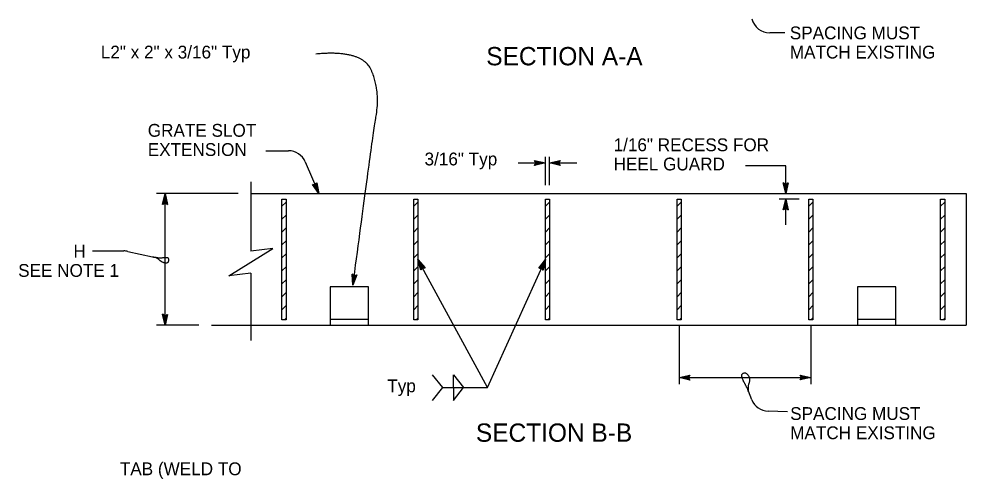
# Model space of a CAD drawing. Extents: x -893 to 867, y -474 to 712.
# Drawn here: x -511 to 7, y -106 to 145 of the extents above; entities that cross this region are included whole.
import ezdxf

# ---------------------------------------------------------------- set-up
doc = ezdxf.new("R2010")
doc.units = 0
for name, color, linetype in [('36 Drainage', 7, 'Continuous'), ('37 Drain Anno', 7, 'Continuous'), ('56 Stage 3 Anno', 7, 'Continuous'), ('57 Undefined', 7, 'Continuous'), ('60 Nongeo Data', 7, 'Continuous')]:
    doc.layers.add(name, color=color, linetype=linetype)

# ---------------------------------------------------------------- blocks, each defined once
blk = doc.blocks.new('AHT')
at = {"layer": '60 Nongeo Data'}
blk.add_lwpolyline([(-5.9055, 1.3189), (0, 0), (-5.9059, -1.3094), (-5.6957, -0.9602), (-1.3693, -0.0035), (-5.6968, 0.9693), (-5.4886, 0.6205), (-2.7193, 0.002), (-5.4858, -0.6114), (-5.2756, -0.2622), (-4.0791, 0.0031), (-5.2799, 0.2713), (-5.1181, 0), (-5.9059, -1.3094), (-5.1181, 0)], close=True, dxfattribs=at)

msp = doc.modelspace()

# ---------------------------------------------------------------- linework, layer by layer
at = {"layer": '36 Drainage'}
for p, q in [((-366.92, 42.77), (-364.67, 45.02)), ((-294.92, 42.77), (-292.67, 45.02)), ((-222.92, 42.77), (-220.67, 45.02)), ((-150.92, 42.77), (-148.67, 45.02)), ((-78.92, 42.77), (-76.67, 45.02)), ((-6.92, 42.77), (-4.67, 45.02)), ((-366.92, 35.7), (-364.67, 37.95)), ((-294.92, 35.7), (-292.67, 37.95)), ((-222.92, 35.7), (-220.67, 37.95)), ((-150.92, 35.7), (-148.67, 37.95)), ((-78.92, 35.7), (-76.67, 37.95)), ((-6.92, 35.7), (-4.67, 37.95)), ((-366.92, 28.63), (-364.67, 30.88)), ((-294.92, 28.63), (-292.67, 30.88)), ((-222.92, 28.63), (-220.67, 30.88)), ((-150.92, 28.63), (-148.67, 30.88)), ((-78.92, 28.63), (-76.67, 30.88)), ((-6.92, 28.63), (-4.67, 30.88)), ((-366.92, 21.56), (-364.67, 23.81)), ((-294.92, 21.56), (-292.67, 23.81)), ((-222.92, 21.56), (-220.67, 23.81)), ((-150.92, 21.56), (-148.67, 23.81)), ((-78.92, 21.56), (-76.67, 23.81)), ((-6.92, 21.56), (-4.67, 23.81)), ((-366.92, 14.49), (-364.67, 16.74)), ((-294.92, 14.49), (-292.67, 16.74)), ((-222.92, 14.49), (-220.67, 16.74)), ((-150.92, 14.49), (-148.67, 16.74)), ((-78.92, 14.49), (-76.67, 16.74)), ((-6.92, 14.49), (-4.67, 16.74)), ((-366.92, 7.41), (-364.67, 9.66)), ((-294.92, 7.41), (-292.67, 9.66)), ((-222.92, 7.41), (-220.67, 9.66)), ((-150.92, 7.41), (-148.67, 9.66)), ((-78.92, 7.41), (-76.67, 9.66)), ((-6.92, 7.41), (-4.67, 9.66)), ((-366.92, 0.34), (-364.67, 2.59)), ((-294.92, 0.34), (-292.67, 2.59)), ((-222.92, 0.34), (-220.67, 2.59)), ((-150.92, 0.34), (-148.67, 2.59)), ((-78.92, 0.34), (-76.67, 2.59)), ((-6.92, 0.34), (-4.67, 2.59)), ((-366.92, -6.73), (-364.67, -4.48)), ((-294.92, -6.73), (-292.67, -4.48)), ((-222.92, -6.73), (-220.67, -4.48)), ((-150.92, -6.73), (-148.67, -4.48)), ((-78.92, -6.73), (-76.67, -4.48)), ((-6.92, -6.73), (-4.67, -4.48)), ((-366.92, -13.8), (-364.67, -11.55)), ((-294.92, -13.8), (-292.67, -11.55)), ((-222.92, -13.8), (-220.67, -11.55)), ((-150.92, -13.8), (-148.67, -11.55)), ((-78.92, -13.8), (-76.67, -11.55)), ((-6.92, -13.8), (-4.67, -11.55)), ((-365.54, -19.34), (-364.67, -18.46)), ((-293.54, -19.34), (-292.67, -18.46)), ((-221.54, -19.34), (-220.67, -18.46)), ((-149.54, -19.34), (-148.67, -18.46)), ((-77.54, -19.34), (-76.67, -18.46)), ((-5.54, -19.34), (-4.67, -18.46))]:
    msp.add_line(p, q, dxfattribs=at)
at = {"layer": '56 Stage 3 Anno'}
for p, q in [((-92.12, 137.46), (-100.3, 137.46)), ((-375.81, 73.07), (-363.36, 73.07)), ((-222.92, 54.33), (-222.92, 69.69)), ((-220.67, 54.33), (-220.67, 69.69)), ((-354.17, 66.99), (-346.77, 49.66)), ((-237.89, 66.4), (-222.92, 66.4)), ((-220.67, 66.4), (-205.69, 66.4)), ((-91.57, 64.89), (-113.54, 64.89)), ((-91.57, 51.9), (-91.57, 64.89)), ((-390.91, 49.66), (-435.45, 49.66)), ((-430.83, -22.34), (-430.83, 49.66)), ((-84.29, 46.66), (-95.07, 46.66)), ((-91.57, 32.66), (-91.57, 46.66)), ((-470.48, 18.32), (-453.3, 18.32)), ((-451.12, 18.07), (-437.67, 15.07)), ((-254.63, -56.33), (-292.67, 13.66)), ((-412.36, -22.34), (-435.45, -22.34)), ((-149.79, -22.86), (-149.79, -54.41)), ((-77.79, -22.86), (-77.79, -54.41)), ((-279.06, -56.33), (-284.69, -49.31)), ((-149.79, -50.91), (-77.79, -50.91)), ((-284.69, -63.35), (-279.06, -56.33)), ((-110.12, -63.03), (-111.99, -58.37)), ((-90.67, -69.61), (-101.13, -69.3))]:
    msp.add_line(p, q, dxfattribs=at)
for points in [[(-228.82, 67.72), (-222.92, 66.4), (-228.82, 65.09), (-228.61, 65.44), (-224.28, 66.4), (-228.61, 67.37), (-228.4, 67.02), (-225.63, 66.4), (-228.4, 65.79), (-228.19, 66.14), (-226.99, 66.4), (-228.2, 66.67), (-228.03, 66.4), (-228.82, 65.09), (-228.03, 66.4)], [(-214.76, 65.08), (-220.67, 66.4), (-214.76, 67.71), (-214.97, 67.36), (-219.3, 66.4), (-214.97, 65.43), (-215.18, 65.78), (-217.95, 66.4), (-215.18, 67.01), (-215.39, 66.66), (-216.59, 66.4), (-215.39, 66.13), (-215.55, 66.4), (-214.76, 67.71), (-215.55, 66.4)], [(-347.88, 55.61), (-346.77, 49.66), (-350.29, 54.58), (-349.89, 54.52), (-347.31, 50.92), (-348.12, 55.28), (-348.36, 54.95), (-347.84, 52.16), (-349.49, 54.47), (-349.08, 54.41), (-348.37, 53.41), (-348.59, 54.62), (-348.78, 54.37), (-350.29, 54.58), (-348.78, 54.37)], [(-90.25, 55.57), (-91.57, 49.66), (-92.88, 55.57), (-92.53, 55.36), (-91.57, 51.03), (-90.6, 55.36), (-90.95, 55.15), (-91.57, 52.38), (-92.18, 55.15), (-91.83, 54.94), (-91.56, 53.74), (-91.3, 54.94), (-91.57, 54.78), (-92.88, 55.57), (-91.57, 54.78)], [(-92.89, 40.75), (-91.57, 46.66), (-90.26, 40.75), (-90.61, 40.96), (-91.56, 45.29), (-92.54, 40.96), (-92.19, 41.17), (-91.57, 43.94), (-90.96, 41.17), (-91.31, 41.38), (-91.57, 42.58), (-91.84, 41.38), (-91.57, 41.54), (-90.26, 40.75), (-91.57, 41.54)], [(-291, 7.84), (-292.67, 13.66), (-288.69, 9.1), (-289.1, 9.11), (-292.01, 12.46), (-290.8, 8.19), (-290.59, 8.54), (-291.37, 11.27), (-289.51, 9.13), (-289.92, 9.15), (-290.72, 10.07), (-290.38, 8.89), (-290.22, 9.16), (-288.69, 9.1), (-290.22, 9.16)], [(-226.55, 8.83), (-222.92, 13.66), (-224.16, 7.74), (-224.39, 8.08), (-223.48, 12.41), (-226.15, 8.87), (-225.75, 8.92), (-224.04, 11.18), (-224.62, 8.41), (-224.85, 8.75), (-224.6, 9.95), (-225.34, 8.96), (-225.03, 9), (-224.16, 7.74), (-225.03, 9)], [(-326.02, 5.23), (-328.1, -0.45), (-328.63, 5.58), (-328.31, 5.32), (-327.93, 0.91), (-326.4, 5.07), (-326.77, 4.91), (-327.75, 2.24), (-327.99, 5.07), (-327.67, 4.81), (-327.57, 3.59), (-327.14, 4.75), (-327.43, 4.62), (-328.63, 5.58), (-327.43, 4.62)], [(-143.88, -52.23), (-149.79, -50.91), (-143.88, -49.6), (-144.09, -49.95), (-148.42, -50.9), (-144.09, -51.88), (-144.3, -51.53), (-147.07, -50.91), (-144.3, -50.3), (-144.51, -50.65), (-145.71, -50.91), (-144.51, -51.18), (-144.67, -50.91), (-143.88, -49.6), (-144.67, -50.91)], [(-83.7, -49.59), (-77.79, -50.91), (-83.7, -52.22), (-83.49, -51.87), (-79.16, -50.91), (-83.49, -49.94), (-83.28, -50.29), (-80.51, -50.91), (-83.28, -51.52), (-83.07, -51.17), (-81.87, -50.91), (-83.07, -50.64), (-82.91, -50.91), (-83.7, -52.22), (-82.91, -50.91)]]:
    msp.add_lwpolyline(points, close=True, dxfattribs=at)
for points in [[(-437.67, 15.07), (-437.41, 15.02), (-437.18, 14.93), (-436.87, 14.93), (-436.6, 14.89), (-436.33, 14.89), (-436.02, 14.89), (-435.84, 14.8), (-435.52, 14.71), (-435.21, 14.71), (-434.94, 14.66), (-434.67, 14.62), (-434.36, 14.62), (-434.05, 14.58), (-433.73, 14.58), (-433.46, 14.58), (-433.19, 14.58), (-432.92, 14.58), (-432.61, 14.58), (-432.39, 14.62), (-432.12, 14.66), (-431.89, 14.71), (-431.58, 14.71), (-431.31, 14.71), (-431, 14.71), (-430.73, 14.71), (-430.46, 14.71), (-430.15, 14.71), (-429.88, 14.71), (-429.56, 14.71), (-429.34, 14.62), (-429.16, 14.53), (-429.03, 14.35), (-428.89, 14.08), (-428.89, 13.72), (-428.89, 13.46), (-428.89, 13.19), (-428.89, 12.92), (-428.94, 12.65), (-429.03, 12.42), (-429.16, 12.25), (-429.25, 12.07), (-429.43, 11.93), (-429.61, 11.8), (-429.83, 11.71), (-430.1, 11.66), (-430.37, 11.66), (-430.68, 11.66), (-430.95, 11.71), (-431.13, 11.8), (-431.49, 11.89), (-431.72, 11.98), (-431.94, 12.07), (-432.16, 12.16), (-432.34, 12.25), (-432.52, 12.34), (-432.75, 12.47), (-432.92, 12.56), (-433.1, 12.69), (-433.37, 12.83), (-433.55, 12.96), (-433.73, 13.1), (-433.91, 13.23), (-434.09, 13.46), (-434.31, 13.59), (-434.49, 13.81), (-434.72, 13.99), (-434.9, 14.13), (-435.08, 14.22), (-435.34, 14.44), (-435.52, 14.58), (-435.7, 14.66), (-435.88, 14.75), (-436.15, 14.75), (-436.42, 14.75), (-436.64, 14.8), (-436.87, 14.84), (-437.09, 14.89), (-437.18, 14.93)], [(-279.06, -56.33), (-254.63, -56.33), (-222.92, 13.66)], [(-273.23, -56.33), (-273.23, -49.31), (-267.61, -56.33)], [(-111.9, -58.67), (-112.08, -58.08), (-112.12, -57.85), (-112.2, -57.55), (-112.31, -57.32), (-112.43, -57.01), (-112.54, -56.78), (-112.66, -56.59), (-112.77, -56.33), (-112.92, -56.1), (-113.04, -55.87), (-113.23, -55.56), (-113.34, -55.26), (-113.49, -54.99), (-113.61, -54.76), (-113.72, -54.49), (-113.88, -54.3), (-113.99, -54.07), (-114.11, -53.81), (-114.22, -53.58), (-114.33, -53.39), (-114.45, -53.16), (-114.56, -52.97), (-114.64, -52.74), (-114.75, -52.47), (-114.87, -52.24), (-114.98, -51.98), (-115.14, -51.63), (-115.25, -51.37), (-115.36, -51.02), (-115.44, -50.72), (-115.48, -50.49), (-115.52, -50.18), (-115.56, -49.95), (-115.56, -49.73), (-115.56, -49.46), (-115.56, -49.23), (-115.4, -48.96), (-115.25, -48.77), (-115.02, -48.66), (-114.79, -48.54), (-114.56, -48.47), (-114.3, -48.39), (-114.07, -48.39), (-113.8, -48.39), (-113.53, -48.39), (-113.27, -48.5), (-112.96, -48.7), (-112.81, -48.85), (-112.66, -49), (-112.5, -49.15), (-112.35, -49.31), (-112.12, -49.54), (-112.01, -49.73), (-111.82, -50.03), (-111.66, -50.3), (-111.51, -50.57), (-111.47, -50.83), (-111.4, -51.1), (-111.36, -51.4), (-111.36, -51.67), (-111.36, -51.94), (-111.36, -52.17), (-111.36, -52.51), (-111.36, -52.78), (-111.4, -53.01), (-111.47, -53.35), (-111.55, -53.69), (-111.59, -54), (-111.7, -54.19), (-111.82, -54.42), (-111.89, -54.69), (-111.97, -54.95), (-112.05, -55.26), (-112.08, -55.49), (-112.08, -55.79), (-112.08, -56.02), (-112.08, -56.25), (-112.08, -56.48), (-112.12, -56.75), (-112.12, -56.97), (-112.12, -57.2), (-112.12, -57.43), (-112.12, -57.66), (-112.12, -57.89), (-112.12, -58.12), (-111.9, -58.67), (-111.9, -58.67), (-112.08, -58.81)], [(-273.23, -56.33), (-273.23, -63.35), (-267.61, -56.33)]]:
    msp.add_lwpolyline(points, dxfattribs=at)
for centre, start, end in [((-100.3, 147.46), 193.6819, 270), ((-363.36, 63.07), 23.1065, 90), ((-453.3, 8.32), 77.3965, 90), ((-100.84, -59.3), 201.9063, 268.3153)]:
    msp.add_arc(centre, 10, start, end, dxfattribs=at)
msp.add_open_spline([(-328.1, -0.45), (-317.57, 79.4), (-313.16, 105.79), (-322.94, 128.29), (-348.34, 125.91)], degree=2, dxfattribs=at)
at = {"layer": '60 Nongeo Data'}
for p, q in [((-383.91, 56.09), (-383.91, 18.22)), ((-383.91, 49.66), (7.02, 49.66)), ((-366.92, -19.34), (-366.92, 46.66)), ((-366.92, 46.66), (-364.67, 46.66)), ((-364.67, 46.66), (-364.67, -19.34)), ((-294.92, -19.34), (-294.92, 46.66)), ((-294.92, 46.66), (-292.67, 46.66)), ((-292.67, 46.66), (-292.67, -19.34)), ((-222.92, -19.34), (-222.92, 46.66)), ((-222.92, 46.66), (-220.67, 46.66)), ((-220.67, 46.66), (-220.67, -19.34)), ((-150.92, -19.34), (-150.92, 46.66)), ((-150.92, 46.66), (-148.67, 46.66)), ((-148.67, 46.66), (-148.67, -19.34)), ((-78.92, -19.34), (-78.92, 46.66)), ((-78.92, 46.66), (-76.67, 46.66)), ((-76.67, 46.66), (-76.67, -19.34)), ((-6.92, -19.34), (-6.92, 46.66)), ((-6.92, 46.66), (-4.67, 46.66)), ((-4.67, 46.66), (-4.67, -19.34)), ((7.02, 49.66), (7.02, -22.34)), ((-383.91, 6.22), (-383.91, -30.71)), ((-319.65, -1.34), (-340.65, -1.34)), ((-340.65, -1.34), (-340.65, -22.34)), ((-319.65, -22.34), (-319.65, -1.34)), ((-31.29, -1.34), (-52.29, -1.34)), ((-52.29, -1.34), (-52.29, -22.34)), ((-31.29, -22.34), (-31.29, -1.34)), ((-364.67, -19.34), (-366.92, -19.34)), ((-319.65, -19.09), (-340.65, -19.09)), ((-292.67, -19.34), (-294.92, -19.34)), ((-220.67, -19.34), (-222.92, -19.34)), ((-148.67, -19.34), (-150.92, -19.34)), ((-76.67, -19.34), (-78.92, -19.34)), ((-31.29, -19.09), (-52.29, -19.09)), ((-4.67, -19.34), (-6.92, -19.34)), ((-405.36, -22.34), (-383.91, -22.34)), ((-383.91, -22.34), (7.02, -22.34))]:
    msp.add_line(p, q, dxfattribs=at)
msp.add_lwpolyline([(-383.91, 6.22), (-395.91, 4.72), (-371.91, 19.72), (-383.91, 18.22)], dxfattribs=at)

# ---------------------------------------------------------------- block references
at = {"layer": '37 Drain Anno', "xscale": 1.0169491525423728, "yscale": 1.012061028040939}
for p, rotation in [((-430.83, 49.66), 90), ((-430.83, -22.34), -90)]:
    msp.add_blockref('AHT', p, dxfattribs=dict(at, rotation=rotation))

# ---------------------------------------------------------------- texts
at = {"layer": '57 Undefined'}
for s, height, p in [('SPACING MUST', 7, (-89.33, 133.96)), ('L2" x 2" x 3/16" Typ', 7, (-465.93, 123.48)), ('SECTION A-A', 10, (-255.24, 119.75)), ('MATCH EXISTING', 7, (-89.33, 123.46)), ('GRATE SLOT', 7, (-440.26, 80.71)), ('1/16" RECESS FOR', 7, (-185.65, 72.81)), ('EXTENSION', 7, (-440.26, 70.21)), ('3/16" Typ', 7, (-288.98, 65.06)), ('HEEL GUARD', 7, (-185.65, 62.31)), ('H', 7, (-480.9, 14.65)), ('SEE NOTE 1', 7, (-511.11, 4.15)), ('Typ', 7, (-309.33, -58.91)), ('SPACING MUST', 7, (-89.11, -74.06)), ('SECTION B-B', 10, (-260.91, -85.98)), ('MATCH EXISTING', 7, (-89.11, -84.56)), ('TAB (WELD TO', 7, (-455.54, -104.25))]:
    msp.add_text(s, height=height, dxfattribs=at).set_placement(p)

doc.saveas('drawing.dxf')
